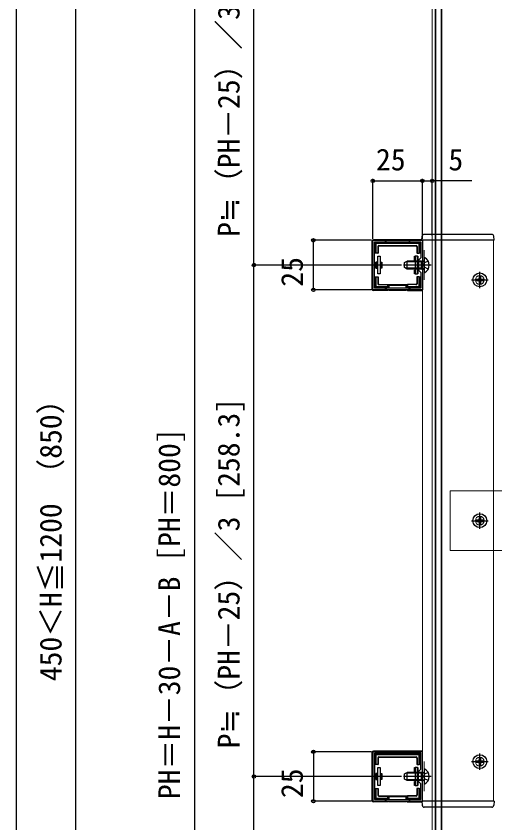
# Model space of a CAD drawing. Units: millimetres, scale not verified. Extents: x -875 to 875, y -1300 to 1294.
# Drawn here: x -875 to -633.4, y 396.5 to 803.9 of the extents above; entities that cross this region are included whole.
import ezdxf
from ezdxf.enums import TextEntityAlignment as Align

# ---------------------------------------------------------------- set-up
doc = ezdxf.new("R2010")
doc.units = ezdxf.units.MM
doc.header["$LTSCALE"] = 8
for name, color, linetype in [('0-2_YKK_11', 7, 'Continuous'), ('0-5_YKK_13', 4, 'Continuous'), ('0-7_YKK_D', 6, 'Continuous'), ('0-8_YKK_ZWAK', 7, 'Continuous')]:
    doc.layers.add(name, color=color, linetype=linetype)
doc.layers.add('0-4_YKK_12', color=2, linetype='Continuous', lineweight=18)
doc.styles.add('ＭＳ ゴシック', font='')
doc.styles.get('ＭＳ ゴシック').set_extended_font_data('MS Gothic')

msp = doc.modelspace()

# ---------------------------------------------------------------- linework, layer by layer
at = {"layer": '0-2_YKK_11'}
for points in [[(-670, 665.705), (-695, 665.705), (-695, 690.703), (-670, 690.703)], [(-670.8, 666.505), (-694.2, 666.505), (-694.2, 689.903), (-670.8, 689.903), (-670.8, 681.905), (-672, 680.705), (-672, 675.705), (-670.8, 674.505)], [(-670, 432.403), (-695, 432.403), (-695, 407.405), (-670, 407.405)], [(-670.8, 431.603), (-694.2, 431.603), (-694.2, 408.205), (-670.8, 408.205), (-670.8, 416.203), (-672, 417.403), (-672, 422.403), (-670.8, 423.603)]]:
    msp.add_lwpolyline(points, close=True, dxfattribs=at)
at = {"layer": '0-4_YKK_12'}
for p, q in [((-665, 946.504), (-665, 151.504)), ((-663.5, 932.204), (-663.5, 166.304)), ((-660.2, 932.504), (-660.2, 165.504)), ((-670, 407.405), (-670, 690.703)), ((-665, 690.703), (-670, 690.703)), ((-665, 690.703), (-634, 690.703)), ((-634, 690.703), (-634, 407.405)), ((-669, 685.704), (-669, 670.704)), ((-669, 412.404), (-669, 427.404)), ((-665, 407.405), (-670, 407.405)), ((-665, 407.405), (-634, 407.405))]:
    msp.add_line(p, q, dxfattribs=at)
msp.add_lwpolyline([(-656, 534.105), (-626, 534.105), (-626, 564.105), (-656, 564.105)], close=True, dxfattribs=at)
for centre, radius in [((-641, 670.703), 3.5), ((-641, 670.703), 2.25), ((-641, 549.105), 3.5), ((-641, 549.105), 2.25), ((-641, 427.406), 3.5), ((-641, 427.406), 2.25)]:
    msp.add_circle(centre, radius, dxfattribs=at)
at = {"layer": '0-5_YKK_13'}
for p, q in [((-670.2, 690.704), (-670.074, 692.764)), ((-665, 693.703), (-669.076, 693.703)), ((-634.924, 693.703), (-665, 693.703)), ((-633.8, 690.703), (-633.926, 692.764)), ((-695.3, 666.002), (-695.3, 690.405)), ((-670.299, 691.004), (-694.701, 691.004)), ((-693.4, 688.61), (-693.9, 689.11)), ((-693.407, 689.604), (-692.907, 689.104)), ((-693.4, 688.61), (-693.4, 684.204)), ((-672.093, 689.104), (-692.907, 689.104)), ((-672.093, 689.104), (-671.593, 689.604)), ((-671.1, 689.11), (-671.6, 688.61)), ((-671.6, 684.204), (-671.6, 688.61)), ((-665, 690.703), (-670.2, 690.703)), ((-633.8, 690.703), (-665, 690.703)), ((-692.269, 687.473), (-692.4, 687.604)), ((-692.269, 687.473), (-692.269, 684.204)), ((-691.9, 688.104), (-673.1, 688.104)), ((-691.9, 688.104), (-691.769, 687.973)), ((-691.769, 687.973), (-673.231, 687.973)), ((-673.231, 687.973), (-673.1, 688.104)), ((-672.6, 687.604), (-672.731, 687.473)), ((-672.731, 687.473), (-672.731, 684.204)), ((-672.6, 687.604), (-672.6, 684.204)), ((-692.4, 684.204), (-692.269, 684.204)), ((-674, 680.704), (-674, 682.704)), ((-674, 682.704), (-673.7, 682.704)), ((-673.7, 680.704), (-674, 680.704)), ((-672.5, 682.704), (-673.7, 682.704)), ((-673.7, 682.704), (-673.7, 673.704)), ((-672.6, 684.204), (-672.731, 684.204)), ((-672.6, 684.204), (-671.6, 684.204)), ((-672.5, 682.704), (-672.2, 682.704)), ((-671.1, 684.204), (-671.6, 684.204)), ((-669, 681.8), (-669, 674.609)), ((-692.5, 679.704), (-693.5, 679.704)), ((-693.5, 676.704), (-693.5, 679.704)), ((-693.5, 676.704), (-692.5, 676.704)), ((-691, 677.086), (-691.3, 677.086)), ((-691, 676.704), (-691.3, 676.704)), ((-691, 679.704), (-690.5, 679.704)), ((-691, 677.086), (-691, 676.704)), ((-665.5, 678.205), (-679.488, 678.205)), ((-679, 679.505), (-677.6, 680.205)), ((-679, 676.905), (-679, 679.505)), ((-677.6, 676.205), (-679, 676.905)), ((-677.6, 676.205), (-677.6, 680.205)), ((-672, 680.205), (-672.5, 680.205)), ((-672, 679.826), (-672.5, 679.826)), ((-672, 676.584), (-672.5, 676.584)), ((-670.4, 680.205), (-672, 680.205)), ((-670.4, 679.826), (-672, 679.826)), ((-670.4, 676.584), (-672, 676.584)), ((-670.4, 676.205), (-670.4, 680.205)), ((-669.588, 680.06), (-670.4, 680.205)), ((-669.385, 680.066), (-670.4, 679.826)), ((-669.385, 676.343), (-670.4, 676.584)), ((-669.458, 678.205), (-668.849, 679.35)), ((-669.458, 678.205), (-668.849, 677.06)), ((-667.034, 680.255), (-668.849, 679.35)), ((-667.034, 676.155), (-668.849, 677.06)), ((-673.7, 673.704), (-674, 673.704)), ((-672, 676.205), (-672.5, 676.205)), ((-672.5, 675.704), (-672.2, 675.704)), ((-672.2, 673.704), (-672.5, 673.704)), ((-672.2, 675.704), (-672.2, 673.704)), ((-670.4, 676.205), (-672, 676.205)), ((-670.4, 676.205), (-669.588, 676.349)), ((-641.35, 672.753), (-640.65, 672.753)), ((-641.35, 672.753), (-641.35, 671.553)), ((-641, 666.553), (-641, 674.853)), ((-640.65, 672.753), (-640.65, 671.553)), ((-693.9, 671.204), (-693.9, 672.204)), ((-693.9, 672.204), (-693.4, 672.204)), ((-693.9, 667.304), (-693.9, 671.204)), ((-693.4, 672.204), (-693.4, 667.797)), ((-693.4, 672.204), (-692.4, 672.204)), ((-692.4, 672.204), (-692.4, 668.804)), ((-692.4, 668.804), (-692.269, 668.934)), ((-691.769, 668.435), (-691.9, 668.304)), ((-691.769, 668.435), (-687.5, 668.435)), ((-687.5, 668.304), (-687.5, 668.435)), ((-687.5, 668.435), (-677.5, 668.435)), ((-687.358, 666.505), (-687.358, 668.43)), ((-677.642, 668.43), (-677.642, 666.505)), ((-673.231, 668.435), (-677.5, 668.435)), ((-677.5, 668.304), (-677.5, 667.304)), ((-673.1, 668.304), (-673.231, 668.435)), ((-672.731, 672.204), (-672.731, 668.934)), ((-672.6, 672.204), (-672.731, 672.204)), ((-672.731, 668.934), (-672.6, 668.804)), ((-672.6, 672.204), (-672.6, 668.804)), ((-671.6, 672.204), (-672.6, 672.204)), ((-671.6, 667.797), (-671.6, 672.204)), ((-645.15, 670.703), (-636.85, 670.703)), ((-643.05, 671.053), (-643.05, 670.353)), ((-643.05, 671.053), (-641.85, 671.053)), ((-643.05, 670.353), (-641.85, 670.353)), ((-641.35, 669.853), (-641.35, 668.653)), ((-641.35, 668.653), (-640.65, 668.653)), ((-640.65, 669.853), (-640.65, 668.653)), ((-640.15, 671.053), (-638.95, 671.053)), ((-640.15, 670.353), (-638.95, 670.353)), ((-638.95, 671.053), (-638.95, 670.353)), ((-687.5, 665.404), (-694.701, 665.404)), ((-693.9, 667.297), (-693.4, 667.797)), ((-692.907, 667.304), (-693.407, 666.804)), ((-692.907, 667.304), (-687.5, 667.304)), ((-687.5, 667.304), (-687.5, 666.804)), ((-687.5, 666.804), (-687.5, 666.505)), ((-687.5, 665.705), (-687.5, 665.404)), ((-687.358, 665.469), (-687.5, 665.404)), ((-687.358, 665.469), (-687.358, 665.705)), ((-686.862, 665.705), (-686.862, 665.495)), ((-686.862, 665.495), (-678.138, 665.495)), ((-678.138, 666.505), (-678.138, 667.935)), ((-678.138, 665.495), (-678.138, 665.705)), ((-677.642, 665.705), (-677.642, 665.469)), ((-677.642, 665.469), (-677.5, 665.404)), ((-677.5, 667.304), (-672.093, 667.304)), ((-677.5, 666.804), (-677.5, 667.304)), ((-677.5, 666.804), (-677.5, 666.505)), ((-677.5, 665.705), (-677.5, 665.404)), ((-677.5, 665.404), (-670.299, 665.404)), ((-671.593, 666.804), (-672.093, 667.304)), ((-671.6, 667.797), (-671.1, 667.297)), ((-641.35, 551.155), (-640.65, 551.155)), ((-641.35, 551.155), (-641.35, 549.955)), ((-641, 544.955), (-641, 553.255)), ((-640.65, 551.155), (-640.65, 549.955)), ((-645.15, 549.105), (-636.85, 549.105)), ((-643.05, 549.455), (-643.05, 548.755)), ((-643.05, 549.455), (-641.85, 549.455)), ((-643.05, 548.755), (-641.85, 548.755)), ((-641.35, 548.255), (-641.35, 547.055)), ((-641.35, 547.055), (-640.65, 547.055)), ((-640.65, 548.255), (-640.65, 547.055)), ((-640.15, 549.455), (-638.95, 549.455)), ((-640.15, 548.755), (-638.95, 548.755)), ((-638.95, 549.455), (-638.95, 548.755)), ((-695.3, 407.702), (-695.3, 432.105)), ((-670.299, 432.704), (-694.701, 432.704)), ((-693.4, 430.31), (-693.9, 430.81)), ((-693.407, 431.304), (-692.907, 430.804)), ((-693.4, 430.31), (-693.4, 425.904)), ((-672.093, 430.804), (-692.907, 430.804)), ((-692.269, 429.173), (-692.4, 429.304)), ((-692.269, 429.173), (-692.269, 425.904)), ((-691.9, 429.804), (-673.1, 429.804)), ((-691.9, 429.804), (-691.769, 429.673)), ((-691.769, 429.673), (-673.231, 429.673)), ((-673.231, 429.673), (-673.1, 429.804)), ((-672.6, 429.304), (-672.731, 429.173)), ((-672.731, 429.173), (-672.731, 425.904)), ((-672.6, 429.304), (-672.6, 425.904)), ((-672.093, 430.804), (-671.593, 431.304)), ((-671.1, 430.81), (-671.6, 430.31)), ((-671.6, 425.904), (-671.6, 430.31)), ((-641.35, 429.456), (-640.65, 429.456)), ((-641.35, 429.456), (-641.35, 428.256)), ((-641, 423.256), (-641, 431.556)), ((-640.65, 429.456), (-640.65, 428.256)), ((-692.4, 425.904), (-692.269, 425.904)), ((-674, 422.404), (-674, 424.404)), ((-674, 424.404), (-673.7, 424.404)), ((-672.5, 424.404), (-673.7, 424.404)), ((-673.7, 424.404), (-673.7, 415.404)), ((-672.6, 425.904), (-672.731, 425.904)), ((-672.6, 425.904), (-671.6, 425.904)), ((-672.5, 424.404), (-672.2, 424.404)), ((-671.1, 425.904), (-671.6, 425.904)), ((-645.15, 427.406), (-636.85, 427.406)), ((-643.05, 427.756), (-643.05, 427.056)), ((-643.05, 427.756), (-641.85, 427.756)), ((-643.05, 427.056), (-641.85, 427.056)), ((-641.35, 426.556), (-641.35, 425.356)), ((-641.35, 425.356), (-640.65, 425.356)), ((-640.65, 426.556), (-640.65, 425.356)), ((-640.15, 427.756), (-638.95, 427.756)), ((-640.15, 427.056), (-638.95, 427.056)), ((-638.95, 427.756), (-638.95, 427.056)), ((-692.5, 421.404), (-693.5, 421.404)), ((-693.5, 418.404), (-693.5, 421.404)), ((-691, 421.404), (-690.5, 421.404)), ((-665.5, 419.903), (-679.488, 419.903)), ((-679, 421.203), (-677.6, 421.903)), ((-679, 418.603), (-679, 421.203)), ((-677.6, 417.903), (-677.6, 421.903)), ((-673.7, 422.404), (-674, 422.404)), ((-672, 421.903), (-672.5, 421.903)), ((-672, 421.524), (-672.5, 421.524)), ((-670.4, 421.903), (-672, 421.903)), ((-670.4, 421.524), (-672, 421.524)), ((-670.4, 417.903), (-670.4, 421.903)), ((-669.588, 421.758), (-670.4, 421.903)), ((-669.385, 421.764), (-670.4, 421.524)), ((-669.458, 419.903), (-668.849, 421.048)), ((-669.458, 419.903), (-668.849, 418.758)), ((-669, 423.498), (-669, 416.307)), ((-667.034, 421.953), (-668.849, 421.048)), ((-693.5, 418.404), (-692.5, 418.404)), ((-691, 418.786), (-691.3, 418.786)), ((-691, 418.404), (-691.3, 418.404)), ((-691, 418.786), (-691, 418.404)), ((-677.6, 417.903), (-679, 418.603)), ((-672, 418.282), (-672.5, 418.282)), ((-672, 417.903), (-672.5, 417.903)), ((-672.5, 417.404), (-672.2, 417.404)), ((-672.2, 417.404), (-672.2, 415.404)), ((-670.4, 418.282), (-672, 418.282)), ((-670.4, 417.903), (-672, 417.903)), ((-669.385, 418.042), (-670.4, 418.282)), ((-670.4, 417.903), (-669.588, 418.047)), ((-667.034, 417.853), (-668.849, 418.758)), ((-693.9, 412.904), (-693.9, 413.904)), ((-693.9, 413.904), (-693.4, 413.904)), ((-693.9, 409.004), (-693.9, 412.904)), ((-693.4, 413.904), (-693.4, 409.497)), ((-693.4, 413.904), (-692.4, 413.904)), ((-692.4, 413.904), (-692.4, 410.504)), ((-673.7, 415.404), (-674, 415.404)), ((-672.731, 413.904), (-672.731, 410.634)), ((-672.6, 413.904), (-672.731, 413.904)), ((-672.6, 413.904), (-672.6, 410.504)), ((-671.6, 413.904), (-672.6, 413.904)), ((-672.2, 415.404), (-672.5, 415.404)), ((-671.6, 409.497), (-671.6, 413.904)), ((-693.9, 408.997), (-693.4, 409.497)), ((-692.907, 409.004), (-693.407, 408.504)), ((-692.907, 409.004), (-687.5, 409.004)), ((-692.4, 410.504), (-692.269, 410.634)), ((-691.769, 410.135), (-691.9, 410.004)), ((-691.769, 410.135), (-687.5, 410.135)), ((-687.5, 410.004), (-687.5, 410.135)), ((-687.5, 410.135), (-677.5, 410.135)), ((-687.5, 409.004), (-687.5, 408.504)), ((-687.5, 408.504), (-687.5, 408.205)), ((-687.358, 408.205), (-687.358, 410.13)), ((-678.138, 408.205), (-678.138, 409.635)), ((-677.642, 410.13), (-677.642, 408.205)), ((-673.231, 410.135), (-677.5, 410.135)), ((-677.5, 410.004), (-677.5, 409.004)), ((-677.5, 409.004), (-672.093, 409.004)), ((-677.5, 408.504), (-677.5, 409.004)), ((-677.5, 408.504), (-677.5, 408.205)), ((-673.1, 410.004), (-673.231, 410.135)), ((-672.731, 410.634), (-672.6, 410.504)), ((-671.593, 408.504), (-672.093, 409.004)), ((-671.6, 409.497), (-671.1, 408.997)), ((-687.358, 407.169), (-687.5, 407.104)), ((-687.358, 407.169), (-687.358, 407.405)), ((-686.862, 407.405), (-686.862, 407.195)), ((-686.862, 407.195), (-678.138, 407.195)), ((-678.138, 407.195), (-678.138, 407.405)), ((-677.642, 407.405), (-677.642, 407.169)), ((-677.642, 407.169), (-677.5, 407.104)), ((-677.5, 407.405), (-677.5, 407.104)), ((-677.5, 407.104), (-670.299, 407.104)), ((-665, 407.405), (-670.2, 407.405)), ((-670.2, 407.403), (-670.074, 405.343)), ((-665, 404.405), (-669.076, 404.405)), ((-633.8, 407.405), (-665, 407.405)), ((-634.924, 404.405), (-665, 404.405)), ((-633.8, 407.405), (-633.926, 405.343))]:
    msp.add_line(p, q, dxfattribs=at)
for points in [[(-663.35, 165.504), (-660.35, 165.504), (-660.35, 929.504), (-663.35, 929.504)], [(-691.3, 673.704), (-692.5, 673.704), (-692.5, 682.704), (-691.3, 682.704)], [(-691.3, 415.404), (-692.5, 415.404), (-692.5, 424.404), (-691.3, 424.404)]]:
    msp.add_lwpolyline(points, close=True, dxfattribs=at)
for points in [[(-693.4, 684.204), (-693.9, 684.204), (-693.9, 685.204), (-693.9, 689.104)], [(-693.4, 689.604), (-688.5, 689.604), (-676.5, 689.604), (-671.6, 689.604)], [(-671.1, 689.104), (-671.1, 685.204), (-671.1, 684.204)], [(-692.4, 687.604), (-692.4, 684.204), (-693.4, 684.204)], [(-673.7, 673.704), (-672.5, 673.704), (-672.5, 682.704)], [(-672.2, 682.704), (-672.2, 680.704), (-672.5, 680.704)], [(-692.5, 677.086), (-693, 677.086), (-693, 679.322), (-692.5, 679.322)], [(-691.3, 679.704), (-691, 679.704), (-691, 679.322)], [(-691.3, 679.322), (-691, 679.322), (-691, 677.086)], [(-690.5, 679.704), (-690.5, 676.704), (-691, 676.704)], [(-672.5, 679.826), (-673.7, 679.826), (-678.358, 679.826)], [(-672.5, 676.584), (-673.7, 676.584), (-678.358, 676.584)], [(-672.5, 680.205), (-673.7, 680.205), (-677.6, 680.205)], [(-672.5, 676.205), (-673.7, 676.205), (-677.6, 676.205)], [(-674, 673.704), (-674, 675.704), (-673.7, 675.704)], [(-692.4, 672.204), (-692.269, 672.204), (-692.269, 668.934)], [(-691.9, 668.304), (-687.5, 668.304), (-687.5, 667.304)], [(-687.358, 668.43), (-686.862, 667.935), (-686.862, 666.505)], [(-677.642, 668.43), (-678.138, 667.935), (-686.862, 667.935)], [(-673.1, 668.304), (-677.5, 668.304), (-677.5, 668.435)], [(-671.6, 672.204), (-671.1, 672.204), (-671.1, 671.204), (-671.1, 667.304)], [(-687.5, 666.804), (-688.5, 666.804), (-693.4, 666.804)], [(-671.6, 666.804), (-676.5, 666.804), (-677.5, 666.804)], [(-693.4, 425.904), (-693.9, 425.904), (-693.9, 426.904), (-693.9, 430.804)], [(-693.4, 431.304), (-688.5, 431.304), (-676.5, 431.304), (-671.6, 431.304)], [(-692.4, 429.304), (-692.4, 425.904), (-693.4, 425.904)], [(-671.1, 430.804), (-671.1, 426.904), (-671.1, 425.904)], [(-673.7, 415.404), (-672.5, 415.404), (-672.5, 424.404)], [(-672.2, 424.404), (-672.2, 422.404), (-672.5, 422.404)], [(-692.5, 418.786), (-693, 418.786), (-693, 421.022), (-692.5, 421.022)], [(-691.3, 421.404), (-691, 421.404), (-691, 421.022)], [(-691.3, 421.022), (-691, 421.022), (-691, 418.786)], [(-690.5, 421.404), (-690.5, 418.404), (-691, 418.404)], [(-672.5, 421.524), (-673.7, 421.524), (-678.358, 421.524)], [(-672.5, 421.903), (-673.7, 421.903), (-677.6, 421.903)], [(-672.5, 418.282), (-673.7, 418.282), (-678.358, 418.282)], [(-672.5, 417.903), (-673.7, 417.903), (-677.6, 417.903)], [(-674, 415.404), (-674, 417.404), (-673.7, 417.404)], [(-692.4, 413.904), (-692.269, 413.904), (-692.269, 410.634)], [(-671.6, 413.904), (-671.1, 413.904), (-671.1, 412.904), (-671.1, 409.004)], [(-687.5, 408.504), (-688.5, 408.504), (-693.4, 408.504)], [(-691.9, 410.004), (-687.5, 410.004), (-687.5, 409.004)], [(-687.358, 410.13), (-686.862, 409.635), (-686.862, 408.205)], [(-677.642, 410.13), (-678.138, 409.635), (-686.862, 409.635)], [(-673.1, 410.004), (-677.5, 410.004), (-677.5, 410.135)], [(-671.6, 408.504), (-676.5, 408.504), (-677.5, 408.504)], [(-687.5, 407.405), (-687.5, 407.104), (-694.701, 407.104)]]:
    msp.add_lwpolyline(points, dxfattribs=at)
for centre in [(-641, 670.703), (-641, 549.105), (-641, 427.406)]:
    msp.add_circle(centre, 3.5, dxfattribs=at)
for centre, radius, start, end in [((-669.076, 692.703), 1, 90, 176.5), ((-634.924, 692.703), 1, 3.5, 90), ((-693.4, 689.104), 0.5, 90.77436, 179.22564), ((-693.4, 689.104), 0.5, 179.22564, 180), ((-693.4, 689.104), 0.5, 90, 90.77436), ((-688.5, 689.604), 0.5, 0, 180), ((-676.5, 689.604), 0.5, 0, 180), ((-671.6, 689.104), 0.5, 89.22564, 90), ((-671.6, 689.104), 0.5, 0.77436, 89.22564), ((-671.6, 689.104), 0.5, 0, 0.77436), ((-693.9, 685.204), 0.3, 90, 270), ((-671.1, 685.204), 0.3, 270, 90), ((-669.5, 680.552), 0.5, 259.90904, 0), ((-668.846, 681.8), 0.154, 62.71904, 180), ((-670.7, 678.205), 4.2, 297.28096, 62.71904), ((-669.5, 675.857), 0.5, 0, 100.09096), ((-668.846, 674.609), 0.154, 180, 297.28096), ((-693.9, 671.204), 0.3, 90, 270), ((-671.1, 671.204), 0.3, 270, 90), ((-641.85, 671.553), 0.5, 270, 0), ((-641.85, 669.853), 0.5, 0, 90), ((-640.15, 671.553), 0.5, 180, 270), ((-640.15, 669.853), 0.5, 90, 180), ((-693.4, 667.304), 0.5, 180, 180.77436), ((-693.4, 667.304), 0.5, 180.77436, 269.22564), ((-693.4, 667.304), 0.5, 269.22564, 270), ((-688.5, 666.804), 0.5, 180, 0), ((-676.5, 666.804), 0.5, 180, 0), ((-671.6, 667.304), 0.5, 270, 270.77436), ((-671.6, 667.304), 0.5, 270.77436, 359.22564), ((-671.6, 667.304), 0.5, 359.22564, 0), ((-641.85, 549.955), 0.5, 270, 0), ((-641.85, 548.255), 0.5, 0, 90), ((-640.15, 549.955), 0.5, 180, 270), ((-640.15, 548.255), 0.5, 90, 180), ((-693.4, 430.804), 0.5, 90.77436, 179.22564), ((-693.4, 430.804), 0.5, 179.22564, 180), ((-693.4, 430.804), 0.5, 90, 90.77436), ((-688.5, 431.304), 0.5, 0, 180), ((-676.5, 431.304), 0.5, 0, 180), ((-671.6, 430.804), 0.5, 89.22564, 90), ((-671.6, 430.804), 0.5, 0.77436, 89.22564), ((-671.6, 430.804), 0.5, 0, 0.77436), ((-641.85, 428.256), 0.5, 270, 0), ((-640.15, 428.256), 0.5, 180, 270), ((-693.9, 426.904), 0.3, 90, 270), ((-671.1, 426.904), 0.3, 270, 90), ((-641.85, 426.556), 0.5, 0, 90), ((-640.15, 426.556), 0.5, 90, 180), ((-669.5, 422.25), 0.5, 259.90904, 0), ((-668.846, 423.498), 0.154, 62.71904, 180), ((-670.7, 419.903), 4.2, 297.28096, 62.71904), ((-669.5, 417.555), 0.5, 0, 100.09096), ((-668.846, 416.307), 0.154, 180, 297.28096), ((-693.9, 412.904), 0.3, 90, 270), ((-671.1, 412.904), 0.3, 270, 90), ((-693.4, 409.004), 0.5, 180, 180.77436), ((-693.4, 409.004), 0.5, 180.77436, 269.22564), ((-693.4, 409.004), 0.5, 269.22564, 270), ((-688.5, 408.504), 0.5, 180, 0), ((-676.5, 408.504), 0.5, 180, 0), ((-671.6, 409.004), 0.5, 270, 270.77436), ((-671.6, 409.004), 0.5, 270.77436, 359.22564), ((-671.6, 409.004), 0.5, 359.22564, 0), ((-669.076, 405.405), 1, 183.5, 270), ((-634.924, 405.405), 1, 270, 356.5)]:
    msp.add_arc(centre, radius, start, end, dxfattribs=at)
for centre, major_axis, ratio, start_param, end_param in [((-694.699, 690.402), (-0.426, 0.426), 0.99628, 5.4996506, 7.06672), ((-692.893, 688.597), (-0.363, 0.363), 0.973329, 5.5113023, 7.0550683), ((-672.107, 688.597), (0.363, 0.363), 0.973329, 5.5113023, 7.0550683), ((-670.301, 690.402), (0.426, 0.426), 0.99628, 5.6254957, 7.06672), ((-691.9, 687.604), (-0.354, 0.354), 0.999924, 5.4978252, 7.0685454), ((-691.769, 687.473), (-0.354, 0.354), 0.999924, 5.4978252, 7.0685454), ((-673.231, 687.473), (0.354, 0.354), 0.999924, 5.4978252, 7.0685454), ((-673.1, 687.604), (0.354, 0.354), 0.999924, 5.4978252, 7.0685454), ((-693.5, 678.204), (0, 1.5), 0.5, 5.5534577, 6.2831853), ((-693.5, 678.204), (0, 1.5), 0.5, 3.1415927, 3.8713203), ((-691.9, 668.804), (-0.354, -0.354), 0.999924, 5.4978252, 7.0685454), ((-691.769, 668.935), (-0.354, -0.354), 0.999924, 5.4978252, 7.0685454), ((-687.367, 667.935), (0, 0.5), 0.133333, 6.1506338, 6.2831853), ((-677.633, 667.935), (0, 0.5), 0.133333, 6.2831853, 6.4157368), ((-673.231, 668.935), (0.354, -0.354), 0.999924, 5.4978252, 7.0685454), ((-673.1, 668.804), (0.354, -0.354), 0.999924, 5.4978252, 7.0685454), ((-694.699, 666.005), (-0.426, -0.426), 0.99628, 5.4996506, 7.06672), ((-692.893, 667.81), (-0.363, -0.363), 0.973329, 5.5113023, 7.0550683), ((-686.862, 665.465), (0.5, 0), 0.061163, 1.5707963, 3.0090411), ((-678.138, 665.465), (0.5, 0), 0.061163, 0.1325515, 1.5707963), ((-672.107, 667.81), (-0.363, 0.363), 0.973329, 2.3697096, 3.9134757), ((-670.301, 666.005), (0.426, -0.426), 0.99628, 5.4996506, 6.0205997), ((-694.699, 432.102), (-0.426, 0.426), 0.99628, 5.4996506, 7.06672), ((-670.301, 432.102), (0.426, 0.426), 0.99628, 0.2625856, 0.7835347), ((-692.893, 430.297), (-0.363, 0.363), 0.973329, 5.5113023, 7.0550683), ((-691.9, 429.304), (-0.354, 0.354), 0.999924, 5.4978252, 7.0685454), ((-691.769, 429.173), (-0.354, 0.354), 0.999924, 5.4978252, 7.0685454), ((-673.231, 429.173), (0.354, 0.354), 0.999924, 5.4978252, 7.0685454), ((-673.1, 429.304), (0.354, 0.354), 0.999924, 5.4978252, 7.0685454), ((-672.107, 430.297), (0.363, 0.363), 0.973329, 5.5113023, 7.0550683), ((-693.5, 419.904), (0, 1.5), 0.5, 5.5534577, 6.2831853), ((-693.5, 419.904), (0, 1.5), 0.5, 3.1415927, 3.8713203), ((-694.699, 407.705), (-0.426, -0.426), 0.99628, 5.4996506, 7.06672), ((-692.893, 409.51), (-0.363, -0.363), 0.973329, 5.5113023, 7.0550683), ((-691.9, 410.504), (-0.354, -0.354), 0.999924, 5.4978252, 7.0685454), ((-691.769, 410.635), (-0.354, -0.354), 0.999924, 5.4978252, 7.0685454), ((-687.367, 409.635), (0, 0.5), 0.133333, 6.1506338, 6.2831853), ((-677.633, 409.635), (0, 0.5), 0.133333, 6.2831853, 6.4157368), ((-673.231, 410.635), (0.354, -0.354), 0.999924, 5.4978252, 7.0685454), ((-673.1, 410.504), (0.354, -0.354), 0.999924, 5.4978252, 7.0685454), ((-672.107, 409.51), (-0.363, 0.363), 0.973329, 2.3697096, 3.9134757), ((-670.301, 407.705), (0.426, -0.426), 0.99628, 5.4996506, 6.9408749), ((-686.862, 407.165), (0.5, 0), 0.061163, 1.5707963, 3.0090411), ((-678.138, 407.165), (0.5, 0), 0.061163, 0.1325515, 1.5707963)]:
    msp.add_ellipse(centre, major_axis=major_axis, ratio=ratio, start_param=start_param, end_param=end_param, dxfattribs=at)
at = {"layer": '0-7_YKK_D'}
for p, q in [((-845, 975.004), (-845, 153.004)), ((-785, 949.004), (-785, 149.004)), ((-755, 678.205), (-755, 936.504)), ((-695, 691.403), (-695, 721.703)), ((-670, 691.403), (-670, 721.703)), ((-670, 691.403), (-670, 721.703)), ((-665, 693.197), (-665, 721.703)), ((-695, 720.703), (-670, 720.703)), ((-670, 720.703), (-665, 720.703)), ((-645.035, 720.703), (-665, 720.703)), ((-695.7, 690.703), (-726, 690.703)), ((-725, 665.705), (-725, 690.703)), ((-680.488, 678.205), (-756, 678.205)), ((-680.488, 678.205), (-756, 678.205)), ((-755, 419.903), (-755, 678.205)), ((-695.7, 665.705), (-726, 665.705)), ((-695.7, 432.403), (-726, 432.403)), ((-725, 432.403), (-725, 407.405)), ((-680.488, 419.903), (-756, 419.903)), ((-680.488, 419.903), (-756, 419.903)), ((-755, 161.504), (-755, 419.903)), ((-695.7, 407.405), (-726, 407.405))]:
    msp.add_line(p, q, dxfattribs=at)
for centre in [(-695, 720.703), (-670, 720.703), (-670, 720.703), (-665, 720.703), (-725, 690.703), (-755, 678.205), (-755, 678.205), (-725, 665.705), (-725, 432.403), (-755, 419.903), (-755, 419.903), (-725, 407.405)]:
    msp.add_circle(centre, 0.875, dxfattribs=at)
at = {"layer": '0-8_YKK_ZWAK'}
msp.add_line((-875, 1250), (-875, -1300), dxfattribs=at)

# ---------------------------------------------------------------- texts
at = {"layer": '0-7_YKK_D', "style": 'ＭＳ ゴシック'}
for s, p in [('P≒（PH－25）／3 [258.3]', (-758.96, 692.425)), ('25', (-727, 667.295)), ('450＜H≦1200 （850）', (-848.79, 468.038)), ('P≒（PH－25）／3 [258.3]', (-758.96, 434.125)), ('PH＝H－30－A－B [PH＝800]', (-788.96, 408.464)), ('25', (-727, 408.995))]:
    msp.add_text(s, height=11, rotation=90, dxfattribs=at).set_placement(p, align=Align.BOTTOM_LEFT)
for s, p in [('25', (-693.409, 722.703)), ('5', (-656.836, 722.703))]:
    msp.add_text(s, height=11, dxfattribs=at).set_placement(p, align=Align.BOTTOM_LEFT)

doc.saveas('drawing.dxf')
